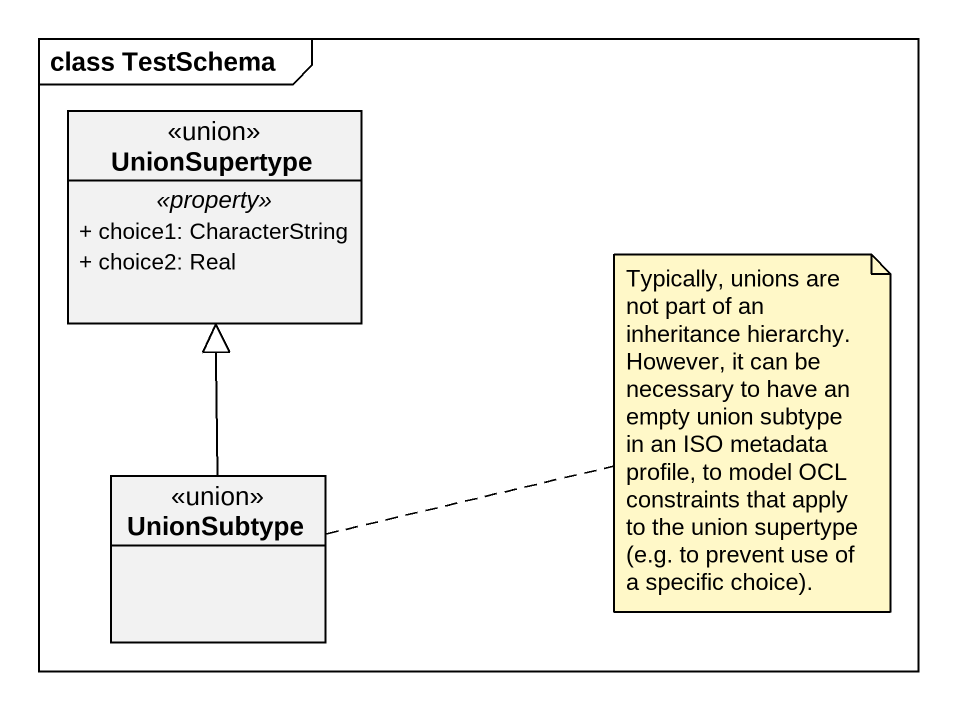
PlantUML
@startuml
mainframe class TestSchema
hide circle
hide empty members
skinparam classAttributeIconSize 0
class UnionSupertype <<union>> {
  .. <<property>> ..
  + choice1: CharacterString
  + choice2: Real
}
class UnionSubtype <<union>>
UnionSubtype -up-|> UnionSupertype
note right of UnionSubtype : Typically, unions are not part of an inheritance hierarchy. However, it can be necessary to have an empty union subtype in an ISO metadata profile, to model OCL constraints that apply to the union supertype (e.g. to prevent use of a specific choice).
@enduml
